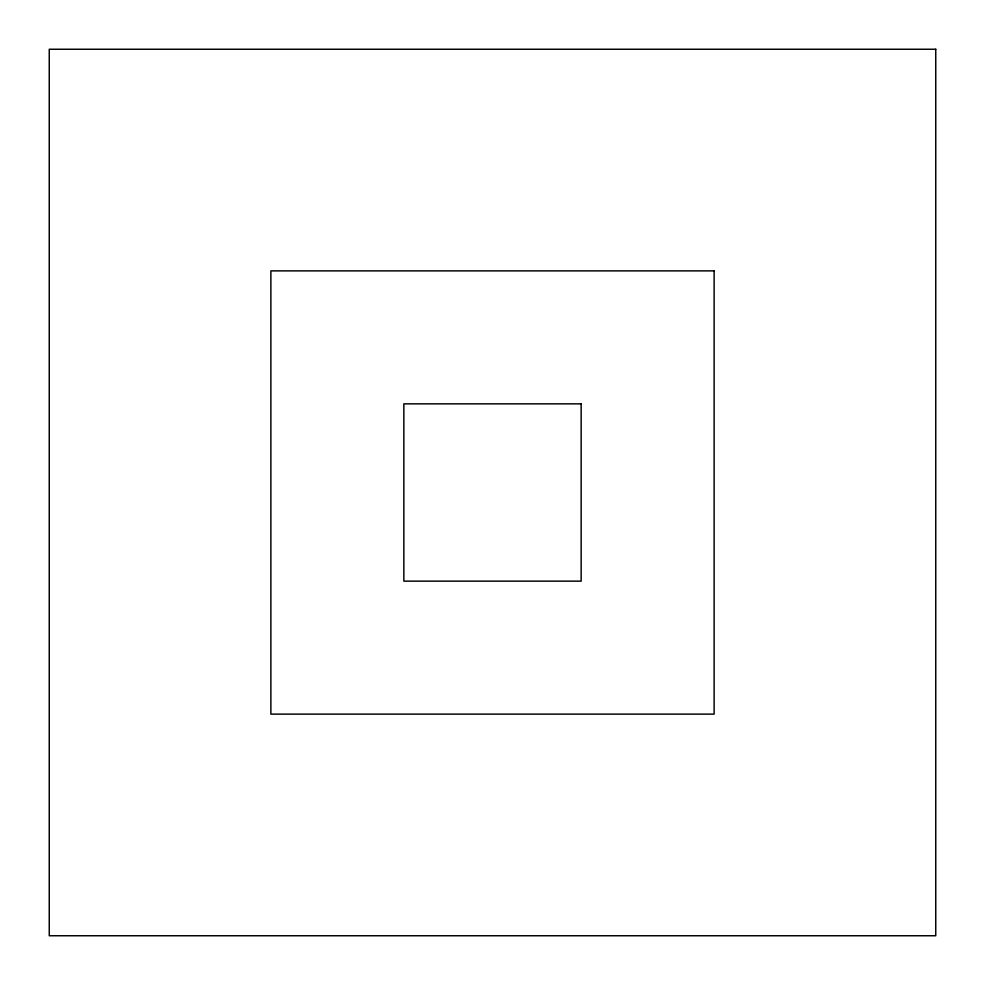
<?xml version="1.0" encoding="UTF-8"?>
<svg xmlns="http://www.w3.org/2000/svg" width="985" height="985" viewBox="0 0 985 985"><rect width="100%" height="100%" fill="white"/><g stroke="black" fill="none" stroke-linecap="round" stroke-linejoin="round"><path stroke-width="1.48" d="M935.75 49.25L49.25 49.25L49.25 935.75L935.75 935.75L935.75 49.25M714.125 270.875L270.875 270.875L270.875 714.125L714.125 714.125L714.125 270.875M581.15 403.85L403.85 403.85L403.85 581.15L581.15 581.15L581.15 403.85"/></g></svg>
